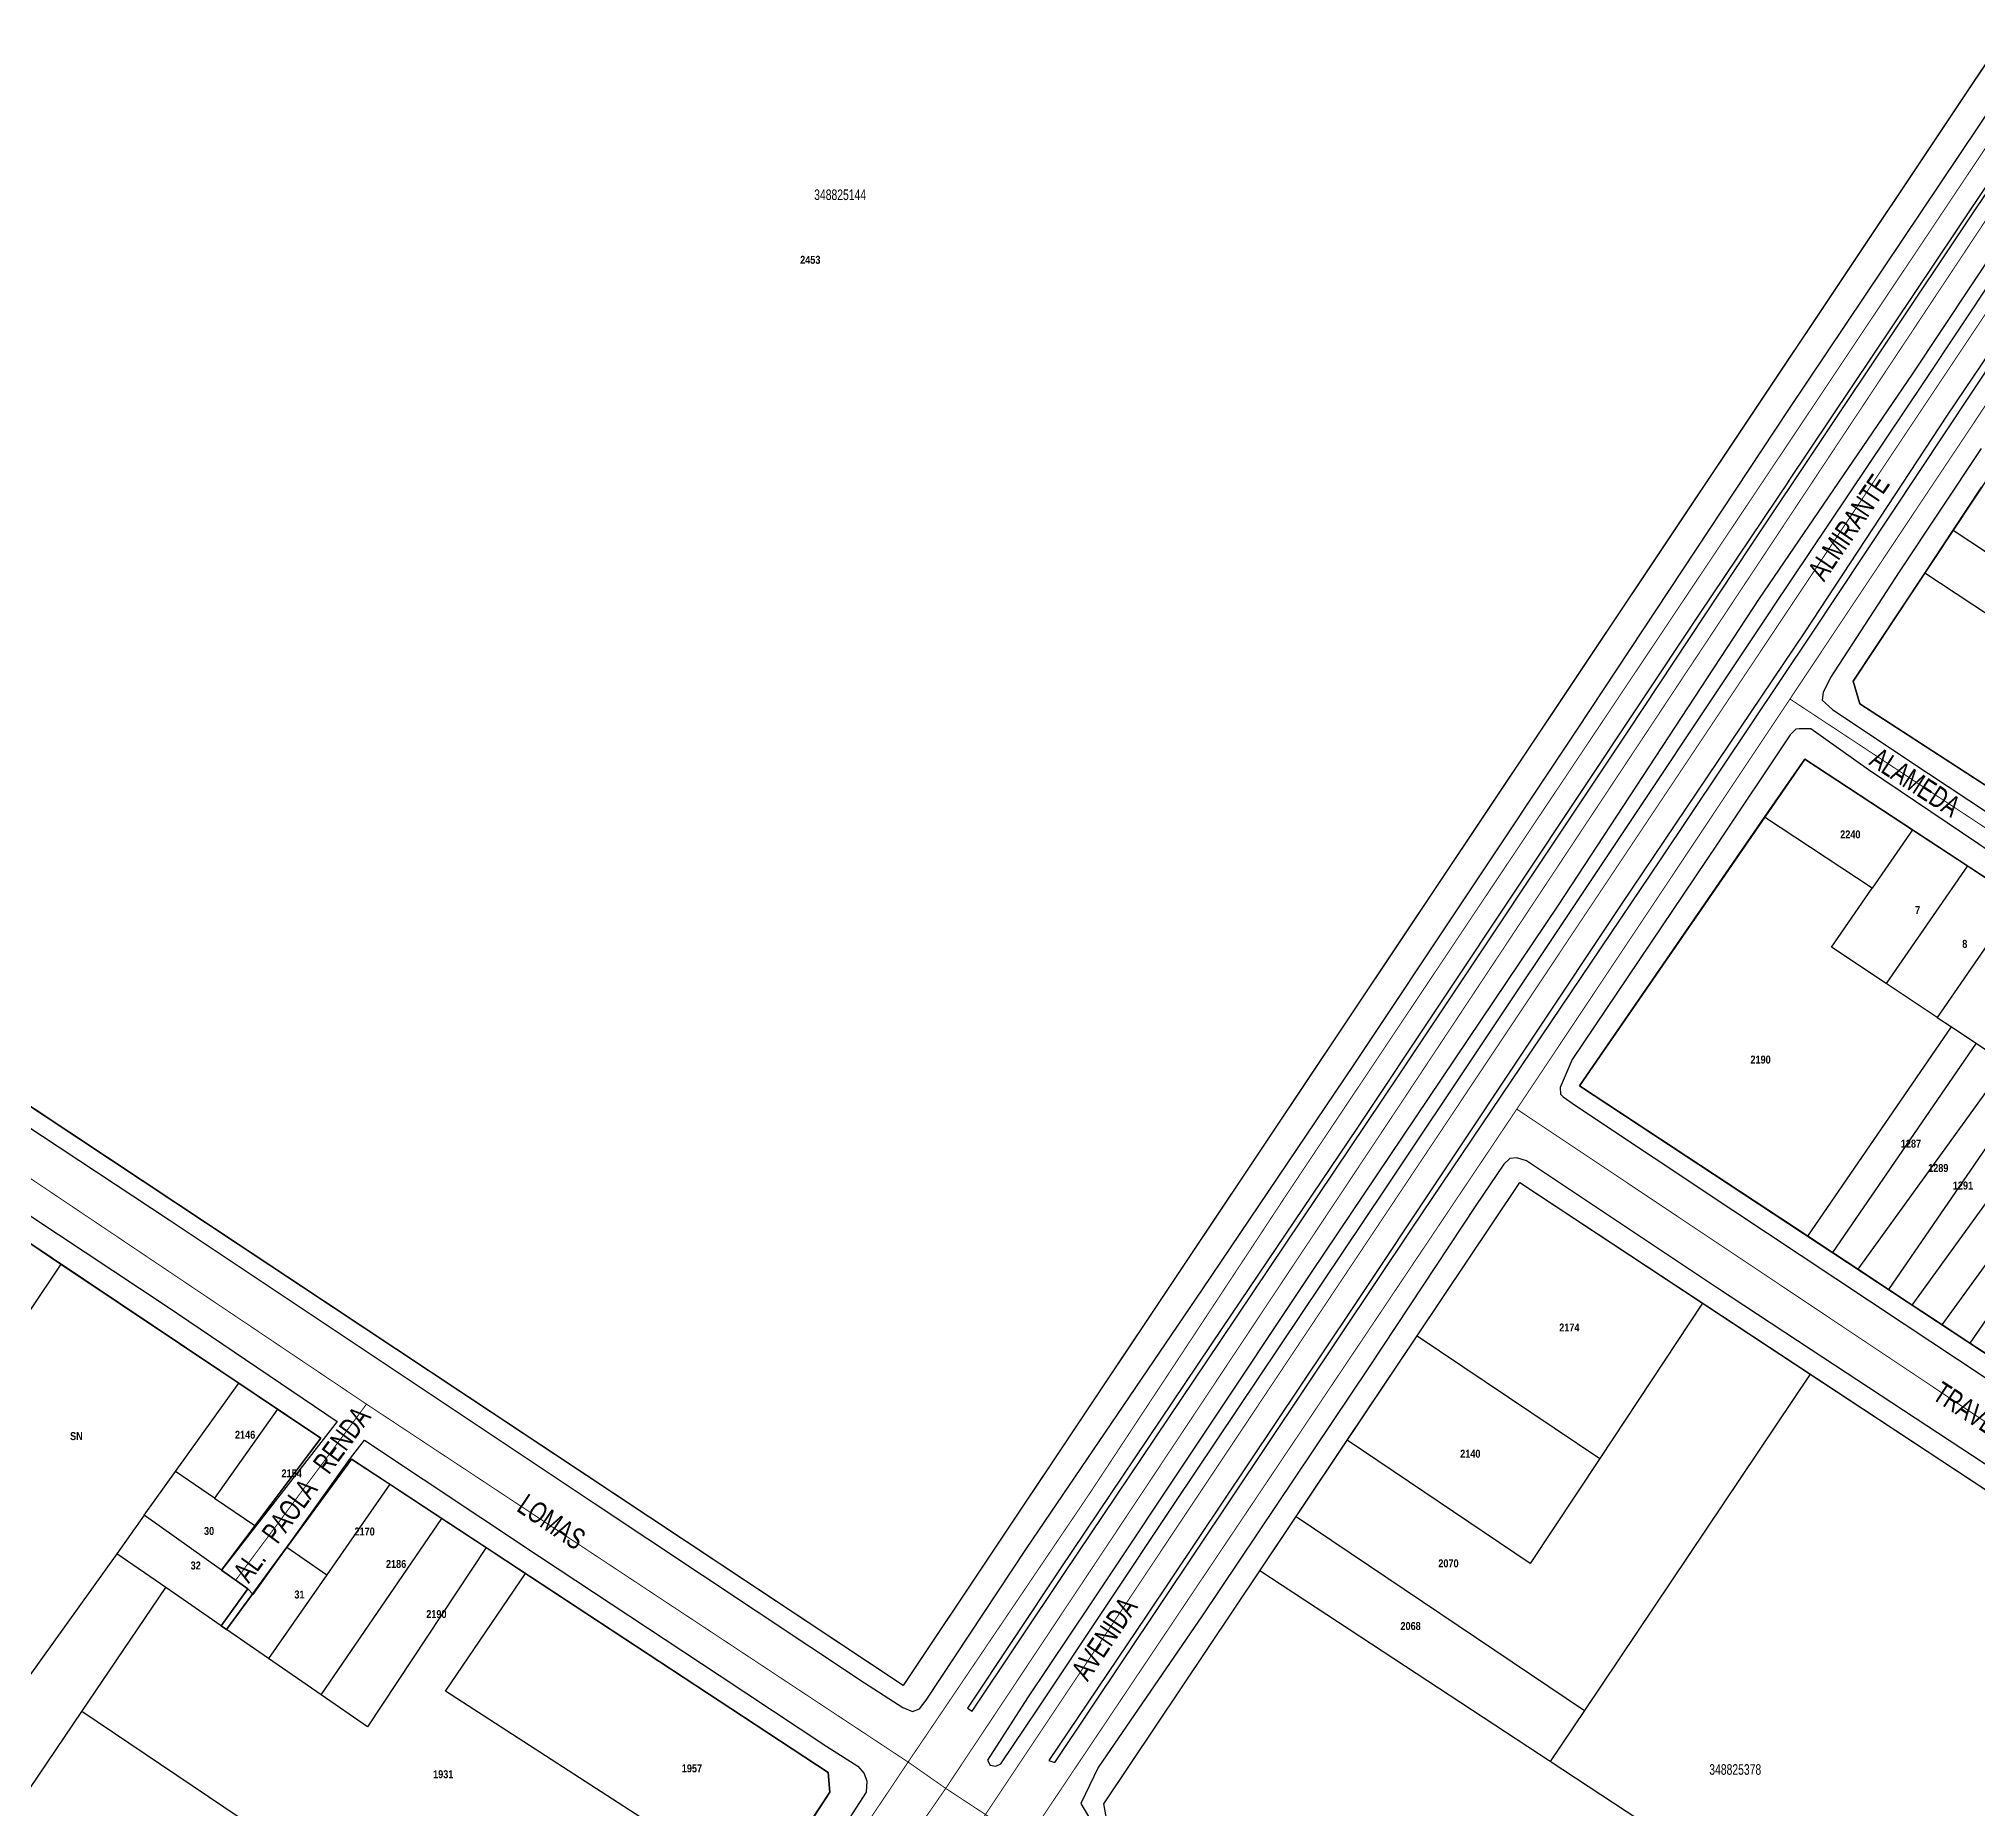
# Model space of a CAD drawing. Extents: x 203136 to 205923, y 4839890 to 4842982.
# Drawn here: x 204720.6 to 205086, y 4841567.3 to 4841901 of the extents above; entities that cross this region are included whole.
import ezdxf
from ezdxf.enums import TextEntityAlignment as Align

# ---------------------------------------------------------------- set-up
doc = ezdxf.new("R2010")
doc.units = 0
doc.header["$LTSCALE"] = 1.5
doc.header["$MEASUREMENT"] = 0
for name, color, linetype in [('CD_MALHA_LOTES', 40, 'CONTINUOUS'), ('CD_TXT_QUADRA', 7, 'CONTINUOUS'), ('RU-QUADRAS', 210, 'CONTINUOUS'), ('SV-EIXO-RUA-PAV', 20, 'CONTINUOUS'), ('SV-RUA-PAVIM-S-GUIA-C-GUIA', 7, 'CONTINUOUS'), ('SV-TXT-RUA-N-PAV-S-GUIA-C-GUIA', 7, 'CONTINUOUS'), ('SV-TXT-RUA-PAV-S-GUIA-C-GUIA', 7, 'CONTINUOUS'), ('Th_NmrPort', 1, 'CONTINUOUS')]:
    doc.layers.add(name, color=color, linetype=linetype)
doc.styles.add('3488-25-2D_TXT$0$ARIAL', font='ARIAL.TTF')
doc.styles.add('ARIAL', font='ARIAL.TTF')
doc.styles.get("Standard").update_dxf_attribs({"font": 'swisscbo.ttf'})

msp = doc.modelspace()

# ---------------------------------------------------------------- linework, layer by layer
at = {"layer": 'CD_MALHA_LOTES', "linetype": 'Continuous'}
for p, q in [((205148.79, 4841988.01), (204883.5, 4841590.47)), ((205081.49, 4841808.31), (205086.91, 4841816.47)), ((205076.13, 4841800.23), (205081.49, 4841808.31)), ((205081.49, 4841808.31), (205102.23, 4841794.56)), ((205062.61, 4841779.86), (205076.13, 4841800.23)), ((205096.69, 4841786.64), (205076.13, 4841800.23)), ((205063.88, 4841775.56), (205062.61, 4841779.86)), ((205091.81, 4841757.45), (205063.88, 4841775.56)), ((205045.93, 4841754.18), (205053.5, 4841765.16)), ((205053.5, 4841765.16), (205073.8, 4841751.82)), ((204883.5, 4841590.47), (204636.77, 4841754.26)), ((205011.03, 4841703.56), (205045.93, 4841754.18)), ((205066.21, 4841740.81), (205045.93, 4841754.18)), ((205073.8, 4841751.82), (205066.21, 4841740.81)), ((205073.8, 4841751.82), (205084.15, 4841745.02)), ((205084.15, 4841745.02), (205068.86, 4841722.83)), ((205084.15, 4841745.02), (205093.77, 4841738.7)), ((205058.55, 4841729.68), (205066.21, 4841740.81)), ((205093.77, 4841738.7), (205078.45, 4841716.46)), ((205068.86, 4841722.83), (205058.55, 4841729.68)), ((205078.45, 4841716.46), (205068.86, 4841722.83)), ((205078.45, 4841716.46), (205081.15, 4841714.66)), ((205054.07, 4841675.18), (205081.15, 4841714.66)), ((205081.15, 4841714.66), (205085.8, 4841711.57)), ((205085.8, 4841711.57), (205058.73, 4841672.11)), ((205085.8, 4841711.57), (205088.3, 4841709.91)), ((205091.52, 4841707.78), (205063.48, 4841668.98)), ((205096.33, 4841704.58), (205069.28, 4841665.15)), ((205054.07, 4841675.18), (205011.03, 4841703.56)), ((205073.75, 4841662.21), (205101.77, 4841700.97)), ((204691.44, 4841692.21), (204724.7, 4841669.94)), ((204980.44, 4841656.43), (204999.78, 4841685.33)), ((204999.78, 4841685.33), (205034.25, 4841662.58)), ((205079.43, 4841658.46), (205095.66, 4841680.91)), ((205100.24, 4841677.74), (205084.65, 4841655.02)), ((205058.73, 4841672.11), (205054.07, 4841675.18)), ((205063.48, 4841668.98), (205058.73, 4841672.11)), ((204724.7, 4841669.94), (204684.89, 4841610.41)), ((204724.7, 4841669.94), (204758.27, 4841647.45)), ((205069.28, 4841665.15), (205063.48, 4841668.98)), ((205073.75, 4841662.21), (205069.28, 4841665.15)), ((205034.25, 4841662.58), (205014.85, 4841633.27)), ((205034.25, 4841662.58), (205054.53, 4841649.2)), ((205079.43, 4841658.46), (205073.75, 4841662.21)), ((205084.65, 4841655.02), (205079.43, 4841658.46)), ((204967.24, 4841636.71), (204980.44, 4841656.43)), ((204980.44, 4841656.43), (205014.85, 4841633.27)), ((205089.62, 4841651.74), (205084.65, 4841655.02)), ((204746.37, 4841630.82), (204758.27, 4841647.45)), ((204758.27, 4841647.45), (204765.55, 4841642.58)), ((205054.53, 4841649.2), (205011.98, 4841585.78)), ((205054.53, 4841649.2), (205142.85, 4841590.93)), ((204765.55, 4841642.58), (204753.71, 4841625.81)), ((204765.55, 4841642.58), (204773.72, 4841637.11)), ((204773.72, 4841637.11), (204761.33, 4841620.61)), ((204957.63, 4841622.35), (204967.24, 4841636.71)), ((205001.76, 4841613.49), (204967.24, 4841636.71)), ((204767.32, 4841616.53), (204779.55, 4841633.16)), ((204779.55, 4841633.16), (204786.76, 4841628.41)), ((205014.85, 4841633.27), (205001.76, 4841613.49)), ((204740.45, 4841622.56), (204746.37, 4841630.82)), ((204753.71, 4841625.81), (204746.37, 4841630.82)), ((204786.76, 4841628.41), (204774.87, 4841611.33)), ((204786.76, 4841628.41), (204796.56, 4841621.96)), ((204753.71, 4841625.81), (204761.33, 4841620.61)), ((204740.45, 4841622.56), (204735.26, 4841615.31)), ((204755.02, 4841612.22), (204740.45, 4841622.56)), ((204761.33, 4841620.61), (204755.02, 4841612.22)), ((204773.79, 4841588.73), (204796.56, 4841621.96)), ((204796.56, 4841621.96), (204804.9, 4841616.48)), ((204950.76, 4841612.08), (204957.63, 4841622.35)), ((204957.63, 4841622.35), (205011.98, 4841585.78)), ((204735.26, 4841615.31), (204716.19, 4841588.67)), ((204744.49, 4841608.95), (204735.26, 4841615.31)), ((204755.93, 4841601.05), (204767.32, 4841616.53)), ((204767.32, 4841616.53), (204774.87, 4841611.33)), ((204804.9, 4841616.48), (204782.57, 4841582.68)), ((204804.9, 4841616.48), (204812.32, 4841611.6)), ((204755.02, 4841612.22), (204759.97, 4841608.7)), ((204774.87, 4841611.33), (204763.9, 4841595.56)), ((204797.25, 4841589.37), (204812.32, 4841611.6)), ((204812.32, 4841611.6), (204869.38, 4841574.05)), ((204921.34, 4841568.13), (204950.76, 4841612.08)), ((205005.51, 4841576.13), (204950.76, 4841612.08)), ((204728.69, 4841585.56), (204744.49, 4841608.95)), ((204754.96, 4841601.72), (204744.49, 4841608.95)), ((204759.97, 4841608.7), (204754.96, 4841601.72)), ((204754.96, 4841601.72), (204755.93, 4841601.05)), ((204763.9, 4841595.56), (204755.93, 4841601.05)), ((204773.79, 4841588.73), (204763.9, 4841595.56)), ((204782.57, 4841582.68), (204773.79, 4841588.73)), ((204856.89, 4841550.89), (204797.25, 4841589.37)), ((204713.91, 4841563.68), (204728.69, 4841585.56)), ((204833.34, 4841515.16), (204728.69, 4841585.56)), ((205011.98, 4841585.78), (205005.51, 4841576.13)), ((204869.38, 4841574.05), (204869.72, 4841570.35)), ((205022.23, 4841565.15), (205005.51, 4841576.13)), ((204869.72, 4841570.35), (204856.89, 4841550.89)), ((204921.89, 4841565.37), (204921.34, 4841568.13))]:
    msp.add_line(p, q, dxfattribs=at)
at = {"layer": 'RU-QUADRAS', "color": 6, "linetype": 'Continuous'}
for points in [[(204619.94, 4841766.39), (204636.88, 4841793.15), (204885.67, 4842163.65), (205148.79, 4841988.01), (204883.5, 4841590.47), (204620.79, 4841764.69)], [(205161.93, 4841603.78), (205267.25, 4841533.03), (205268.84, 4841533.03), (205281.07, 4841550.18), (205279.81, 4841551.02), (205315.91, 4841605.13), (205314.66, 4841606.06), (205337.28, 4841638.37), (205338.61, 4841637.45), (205347.27, 4841650.1), (205092.69, 4841825.19), (205062.61, 4841779.86), (205063.88, 4841775.56), (205191.01, 4841693.15), (205182.52, 4841680.39), (205053.5, 4841765.16), (205011.03, 4841703.56), (205137.55, 4841620.14), (205159.26, 4841650.68), (205161.7, 4841649.13), (205140.9, 4841617.9)], [(204921.34, 4841568.13), (204999.78, 4841685.33), (205176.41, 4841568.79), (205176.41, 4841566.71), (205137.71, 4841505.39), (205102.35, 4841528.4), (205100.38, 4841525.36), (205136.14, 4841502.11), (205101.69, 4841447.41), (205091.96, 4841454.24), (205090.64, 4841452.29), (205019.94, 4841500.05), (205052.16, 4841545.5), (205045.39, 4841549.94), (205013.82, 4841503.93), (204921.89, 4841565.37)]]:
    msp.add_lwpolyline(points, close=True, dxfattribs=at)
for points in [[(204649.47, 4841547.47), (204790.09, 4841454.32), (204793.28, 4841454.39), (204869.72, 4841570.35), (204869.38, 4841574.05), (204779.55, 4841633.16), (204755.93, 4841601.05), (204754.96, 4841601.73), (204759.97, 4841608.7), (204755.02, 4841612.22), (204773.72, 4841637.11), (204653.31, 4841717.74, -0.0162822597), (204627.88, 4841675.9), (204624.88, 4841677.9), (204651.43, 4841719.08), (204615.15, 4841742.43), (204535.01, 4841624.13)], [(204445.7, 4841489.42, 0.0051653952), (204522.87, 4841605.43, 0.0022577806), (204777.94, 4841436.22), (204779.06, 4841433.48), (204701.51, 4841316.94), (204699.02, 4841316.86), (204637.12, 4841358.38), (204484.94, 4841458.78), (204524.4, 4841518.08), (204521.25, 4841520.21), (204481.77, 4841461.84), (204479.8, 4841462.12), (204446.24, 4841485.79)]]:
    msp.add_lwpolyline(points, format="xyb", close=True, dxfattribs=at)
at = {"layer": 'SV-EIXO-RUA-PAV', "const_width": 0.18}
for points in [[(204636.86, 4841204.43), (204699.45, 4841298.22), (204704.17, 4841305.29), (204745.53, 4841367.36), (204793.01, 4841439.46), (204884.46, 4841576.03), (204918.82, 4841626.89), (204956.25, 4841683.7), (204996.56, 4841744.09), (205048.95, 4841822.51), (205118.53, 4841926.78), (205163.41, 4841993.28), (205248.14, 4842119.64), (205255.11, 4842132.04), (205261.221997, 4842142.89664)], [(205266.535854, 4842137.639997), (205259.68, 4842126.6), (204976.4, 4841698.8)], [(205272.133001, 4842126.503169), (205267.05, 4842118.48), (204899.04, 4841566.14), (204880.01, 4841537.06), (204844.13, 4841481.85), (204808.44, 4841429.6), (204781.62, 4841388.98), (204743.37, 4841332.39), (204695.26, 4841259.44), (204636.86, 4841172.49)], [(205276.595587, 4842116.253883), (205273.08, 4842110.77), (205266.28, 4842100.32), (205184.58, 4841977.59), (205139.49, 4841909.86), (205092.47, 4841839.22), (205050.71, 4841776.49), (204999.21, 4841699.15), (204906.75, 4841561.15), (204883.68, 4841526.38), (204855.81, 4841484.01), (204815.89, 4841424.13), (204793.84, 4841391.05), (204727.29, 4841291.39), (204721.96, 4841283.23), (204636.8618, 4841156.9988)]]:
    msp.add_lwpolyline(points, dxfattribs=at)
at = {"layer": 'SV-EIXO-RUA-PAV', "const_width": 0.18, "flags": 128}
for points in [[(205050.71, 4841776.49), (205186.27, 4841687.1)], [(204636.872014, 4841741.2499), (204782.35, 4841643.52), (204884.46, 4841576.03), (204891.55, 4841571.07), (204899.04, 4841566.14), (204906.75, 4841561.15), (205009.83, 4841492.19), (205040.85, 4841471.44), (205095.6, 4841434.8), (205178.37, 4841379.43), (205196.08, 4841367.87), (205255.08, 4841329.15), (205258.51, 4841326.9), (205359.87, 4841260.37), (205375.79, 4841249.49), (205402.66, 4841230.21), (205438.18, 4841206.88), (205451.31, 4841197.91), (205460.4, 4841191.7), (205505.68, 4841165.26), (205528.45, 4841147.48), (205532.36, 4841138.96)], [(204636.8624, 4841190.2088), (204700.39, 4841284.68), (204735.48, 4841337.91), (204769.79, 4841389.38), (204801.73, 4841437.09), (204836.04, 4841488.95), (204870.74, 4841541), (204891.55, 4841571.07), (204976.4, 4841698.8)], [(205270.64, 4841518.11), (205184.43, 4841575.61), (205132.91, 4841609.9), (204999.21, 4841699.15)], [(204782.35, 4841643.52), (204757.69, 4841610.32)]]:
    msp.add_lwpolyline(points, dxfattribs=at)
at = {"layer": 'SV-RUA-PAVIM-S-GUIA-C-GUIA', "linetype": 'Continuous'}
for points in [[(205053.53, 4841789.13), (205018.9, 4841737.77), (204968.15, 4841661.58), (204929.35, 4841603.55), (204910.99, 4841576.34), (204912.1, 4841575.96), (204931.94, 4841605.54), (204979.5, 4841676.73), (205026.33, 4841746.16), (205054.77, 4841788.69), (205110.25, 4841872.29), (205144.42, 4841923.51), (205174.89, 4841969.06), (205225.5, 4842044.47), (205267.01, 4842109.15), (205266.07, 4842109.86), (205244.73, 4842076.5), (205211.32, 4842025.9), (205168.45, 4841962.13), (205134.38, 4841910.83), (205104.64, 4841866.01), (205080.33, 4841829.99), (205053.53, 4841789.13)], [(205127.33, 4841932.61), (205082.17, 4841864.98), (205050.37, 4841817.49)], [(205050.47, 4841817.64), (205033.62, 4841792.5), (204999.86, 4841741.74), (204969.04, 4841695.52), (204943.75, 4841657.99), (204913.11, 4841612.47), (204895.66, 4841586.2), (204896.51, 4841585.62), (204913.89, 4841611.58), (204943.43, 4841655.53), (204977.01, 4841705.61), (205020.22, 4841770.44), (205043.35, 4841805.38), (205083.76, 4841865.93), (205120.52, 4841920.91)], [(205047.43, 4841793.63), (205076.05, 4841836.36), (205109.06, 4841886.02), (205132.5, 4841920.83)], [(205123.61, 4841912.84), (205073.73, 4841837.74), (205044.92, 4841795.43), (205007, 4841737.63), (204960.6, 4841668.53), (204918.87, 4841605.85), (204906.96, 4841588.17), (204899.44, 4841576.36), (204899.9, 4841575.47), (204900.98, 4841575.25), (204901.96, 4841575.68), (204908.9, 4841586.05), (204934.7, 4841624.77), (204974.54, 4841684.23), (205010.96, 4841738.89), (205047.49, 4841793.71)]]:
    msp.add_lwpolyline(points, dxfattribs=at)
at = {"layer": 'SV-RUA-PAVIM-S-GUIA-C-GUIA'}
for points in [[(204636.87, 4841749.91), (204646.3, 4841743.68), (204680.32, 4841721.11), (204745.14, 4841678.28), (204825.28, 4841624.87), (204876.24, 4841590.97), (204883.46, 4841586.34), (204885.27, 4841585.56), (204886.62, 4841586.1), (204887.86, 4841587.69), (204906.76, 4841616.28), (204939.88, 4841665.07), (204968.55, 4841707.59), (205010.54, 4841770.64), (205050.52, 4841831.06), (205125.82, 4841943.53)], [(205086.77, 4841823.75), (205071.31, 4841800.44), (205058.36, 4841780.52), (205056.99, 4841777.7), (205056.8, 4841776.3), (205058.7, 4841774.5), (205072.93, 4841764.99), (205099.65, 4841747.34)], [(205121.79, 4841725.26), (205065.52, 4841763.13), (205054.67, 4841770.84), (205052.47, 4841770.88), (205051.82, 4841770.83), (205050.72, 4841769.76), (205037, 4841749.09), (205009.62, 4841708.52), (205007.38, 4841703.21), (205007.48, 4841701.96), (205007.97, 4841701.47), (205010.25, 4841699.84), (205039.91, 4841680.12), (205072.25, 4841658.67), (205097.56, 4841641.86)], [(204654.91893, 4841720.742466), (204693.9, 4841695.61), (204744.59, 4841662.09), (204776.81, 4841640.26), (204755.02, 4841612.22), (204759.97, 4841608.7), (204760.96, 4841607.62), (204779.33, 4841633.36), (204782, 4841636.71), (204814.95, 4841614.8), (204848.84, 4841592.42), (204869.14, 4841578.99), (204874.95, 4841575.25), (204876.15, 4841573.85), (204876.7, 4841572.41), (204876.58, 4841570.34), (204870.7, 4841561.33), (204845.87, 4841523.86), (204833.84, 4841506.43), (204831.85, 4841504.18), (204830, 4841503.4), (204828.32, 4841503.53), (204826.216193, 4841504.353365), (204823.967575, 4841500.94227)], [(205098.1, 4841625.23), (205054.71, 4841653.78), (205037.06, 4841665.42), (205001.03, 4841689.39), (204999.21, 4841689.99), (204997.88, 4841689.83), (204996.76, 4841688.78), (204991.5, 4841680.99), (204971.36, 4841650.58), (204939.9, 4841603.6), (204920.26, 4841574.99), (204917.04, 4841568.24), (204919.93, 4841563.3)]]:
    msp.add_lwpolyline(points, dxfattribs=at)

# ---------------------------------------------------------------- texts
at = {"layer": 'CD_TXT_QUADRA', "linetype": 'Continuous', "style": 'ARIAL', "width": 0.7}
for s, p in [('348825144', (204866.75, 4841870.58)), ('348825378', (205035.5, 4841573.63))]:
    msp.add_text(s, height=2, dxfattribs=at).set_placement(p)
at = {"layer": 'SV-TXT-RUA-N-PAV-S-GUIA-C-GUIA', "style": '3488-25-2D_TXT$0$ARIAL', "width": 0.7}
msp.add_text('AL.   PAOLA   RENDA', height=4, rotation=53.64510259, dxfattribs=at).set_placement((204760.158153, 4841609.588385))
at = {"layer": 'SV-TXT-RUA-PAV-S-GUIA-C-GUIA', "style": 'ARIAL', "width": 0.7}
for s, rotation, p in [('ALMIRANTE', 56, (205057.144929, 4841798.459935)), ('ALAMEDA', 327, (205065.43, 4841764.22)), ('TRAVESSA', 327, (205077.31, 4841644.61)), ('LOMAS', 326, (204810.448215, 4841623.505286)), ('AVENIDA', 56, (204918.301364, 4841591.085445))]:
    msp.add_text(s, height=4, rotation=rotation, dxfattribs=at).set_placement(p)
at = {"layer": 'Th_NmrPort', "color": 1}
for s, p in [('2453', (204864.108554, 4841859.307271)), ('2240', (205060.178554, 4841750.957271)), ('7', (205074.298554, 4841736.687271)), ('8', (205083.188554, 4841730.317271)), ('2190', (205043.258554, 4841708.497271)), ('1287', (205071.608554, 4841692.637271)), ('1289', (205076.758554, 4841688.057271)), ('1291', (205081.418554, 4841684.747271)), ('2174', (205007.208554, 4841657.977271)), ('SN', (204726.468554, 4841637.497271)), ('2146', (204757.548554, 4841637.747271)), ('2140', (204988.538554, 4841634.177271)), ('2154', (204766.328554, 4841630.477271)), ('30', (204751.718554, 4841619.607271)), ('2170', (204780.088554, 4841619.507271)), ('32', (204749.198554, 4841613.097271)), ('2186', (204786.018554, 4841613.387271)), ('2070', (204984.418554, 4841613.507271)), ('31', (204768.748554, 4841607.627271)), ('2190', (204793.618554, 4841603.937271)), ('2068', (204977.278554, 4841601.687271)), ('1931', (204794.908554, 4841573.737271)), ('1957', (204841.788554, 4841574.847271))]:
    msp.add_text(s, height=1.5, dxfattribs=at).set_placement(p, align=Align.MIDDLE_LEFT)

doc.saveas('drawing.dxf')
